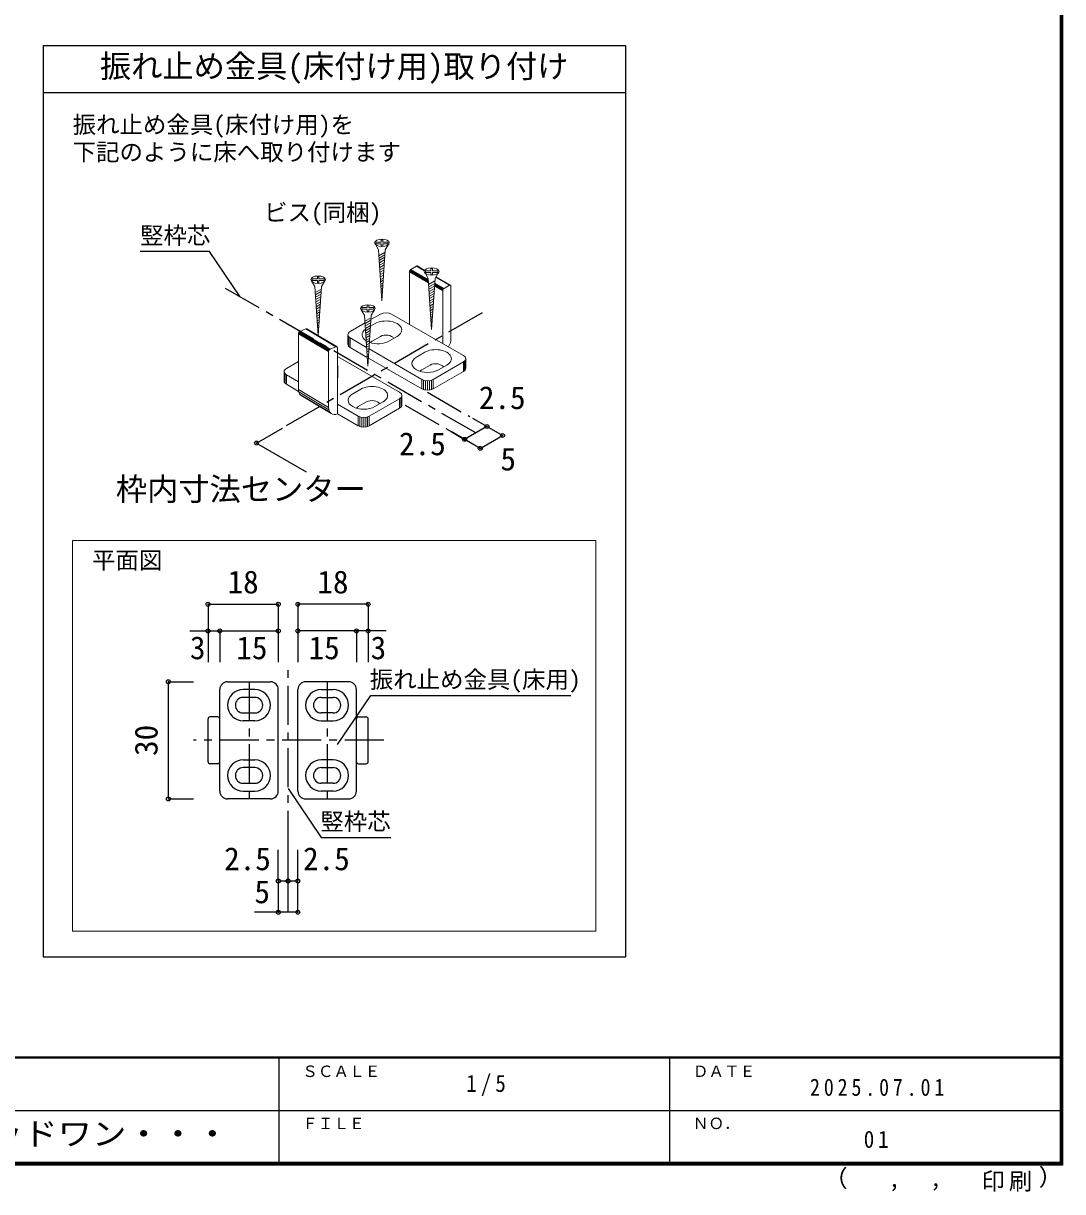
# Model space of a CAD drawing. Units: millimetres, scale not verified, with parts at other scales. Extents: x -973 to 977, y -718 to 696.
# Drawn here: x 312 to 977, y -718 to 30 of the extents above; entities that cross this region are included whole.
import ezdxf
from ezdxf.enums import TextEntityAlignment as Align

# ---------------------------------------------------------------- set-up
doc = ezdxf.new("R2010")
doc.units = ezdxf.units.MM
doc.header["$LTSCALE"] = 5
doc.header["$PDMODE"] = 32
doc.header["$PDSIZE"] = 2.5
doc.linetypes.add('CHAIN1', pattern=[8, 5, -1, 1, -1])
doc.layers.add('0-7_金物', color=7, linetype='Continuous', lineweight=18)
for name, color, linetype in [('0-A_文字', 7, 'Continuous'), ('0-B_寸法', 4, 'Continuous'), ('1-4_枠', 4, 'CHAIN1'), ('1-7_金物', 7, 'Continuous'), ('1-A_文字', 7, 'Continuous'), ('1-B_寸法', 7, 'Continuous'), ('F-1_枠', 6, 'Continuous'), ('F-A_文字', 7, 'Continuous')]:
    doc.layers.add(name, color=color, linetype=linetype)
doc.styles.add('ＭＳ ゴシック', font='')
doc.styles.get('ＭＳ ゴシック').set_extended_font_data('MS Gothic')

msp = doc.modelspace()

# ---------------------------------------------------------------- linework, layer by layer
at = {"layer": '0-7_金物'}
for p, q in [((537.019, -111.923), (538.843, -115.083)), ((537.124, -110.151), (537.124, -111.185)), ((537.124, -110.151), (540.487, -110.151)), ((537.124, -111.185), (540.487, -111.185)), ((540.487, -108.635), (541.521, -108.635)), ((540.487, -110.151), (540.487, -108.635)), ((540.487, -112.701), (540.487, -111.185)), ((541.521, -110.151), (541.521, -108.635)), ((541.521, -110.151), (544.884, -110.151)), ((541.521, -111.185), (544.884, -111.185)), ((541.521, -112.701), (541.521, -111.185)), ((544.99, -111.923), (543.165, -115.083)), ((544.884, -111.185), (544.884, -110.151)), ((541.004, -147.702), (538.843, -115.083)), ((543.061, -116.657), (539.096, -118.902)), ((542.953, -118.285), (539.196, -120.412)), ((540.487, -112.701), (541.521, -112.701)), ((541.004, -147.702), (543.165, -115.083)), ((542.845, -119.914), (539.297, -121.923)), ((542.737, -121.542), (539.397, -123.433)), ((542.63, -123.17), (539.497, -124.944)), ((542.522, -124.798), (539.597, -126.454)), ((542.414, -126.426), (539.697, -127.964)), ((563.101, -125.577), (559.566, -127.618)), ((568.224, -128.535), (563.101, -125.577)), ((568.316, -128.358), (563.33, -125.48)), ((568.384, -128.254), (563.543, -125.459)), ((568.409, -128.219), (563.726, -125.515)), ((572.307, -127.006), (573.341, -127.006)), ((572.307, -128.522), (572.307, -127.006)), ((573.341, -128.522), (573.341, -127.006)), ((496.314, -133.713), (499.677, -133.713)), ((496.314, -133.713), (496.314, -134.747)), ((499.677, -133.713), (499.677, -132.197)), ((499.677, -132.197), (500.71, -132.197)), ((500.71, -133.713), (500.71, -132.197)), ((500.71, -133.713), (504.073, -133.713)), ((504.073, -134.747), (504.073, -133.713)), ((542.306, -128.054), (539.797, -129.475)), ((542.198, -129.682), (539.897, -130.985)), ((542.09, -131.311), (539.997, -132.496)), ((541.982, -132.939), (540.097, -134.006)), ((541.875, -134.567), (540.197, -135.516)), ((558.682, -162.83), (558.682, -129.149)), ((570.843, -136.171), (558.682, -129.149)), ((570.823, -135.86), (558.712, -128.868)), ((570.799, -135.498), (558.8, -128.571)), ((570.773, -135.109), (558.941, -128.278)), ((570.747, -134.721), (559.124, -128.01)), ((570.723, -134.359), (559.337, -127.785)), ((570.703, -134.048), (559.566, -127.618)), ((568.839, -130.294), (570.663, -133.454)), ((568.944, -128.522), (568.944, -129.556)), ((568.944, -128.522), (572.307, -128.522)), ((568.944, -129.556), (572.307, -129.556)), ((572.824, -166.073), (570.663, -133.454)), ((572.307, -131.072), (572.307, -129.556)), ((572.307, -131.072), (573.341, -131.072)), ((572.824, -166.073), (574.985, -133.454)), ((573.341, -128.522), (576.704, -128.522)), ((573.341, -129.556), (576.704, -129.556)), ((573.341, -131.072), (573.341, -129.556)), ((576.809, -130.294), (574.985, -133.454)), ((584.315, -137.825), (575.425, -132.692)), ((584.543, -137.727), (575.524, -132.52)), ((584.757, -137.706), (575.587, -132.412)), ((584.94, -137.763), (575.608, -132.375)), ((576.704, -129.556), (576.704, -128.522)), ((496.208, -135.485), (498.033, -138.645)), ((496.314, -134.747), (499.677, -134.747)), ((500.106, -169.947), (498.033, -138.645)), ((502.25, -140.22), (498.286, -142.464)), ((502.142, -141.848), (498.386, -143.974)), ((499.677, -136.263), (499.677, -134.747)), ((499.677, -136.263), (500.71, -136.263)), ((500.274, -170.047), (502.354, -138.645)), ((504.179, -135.485), (502.354, -138.645)), ((541.767, -136.195), (540.297, -137.027)), ((541.659, -137.823), (540.397, -138.537)), ((541.551, -139.451), (540.497, -140.048)), ((541.443, -141.079), (540.597, -141.558)), ((574.881, -135.029), (570.916, -137.273)), ((574.773, -136.657), (571.016, -138.783)), ((574.665, -138.285), (571.116, -140.294)), ((574.557, -139.913), (571.216, -141.804)), ((574.449, -141.541), (571.316, -143.315)), ((579.895, -141.397), (574.659, -138.374)), ((579.925, -141.115), (574.678, -138.086)), ((580.014, -140.818), (574.7, -137.751)), ((580.154, -140.526), (574.724, -137.391)), ((580.337, -140.258), (574.748, -137.031)), ((580.55, -140.033), (574.77, -136.696)), ((580.779, -139.866), (574.789, -136.408)), ((579.895, -175.077), (579.895, -141.397)), ((584.315, -137.825), (580.779, -139.866)), ((585.199, -138.335), (585.199, -172.015)), ((502.034, -143.476), (498.486, -145.485)), ((501.927, -145.104), (498.586, -146.995)), ((501.819, -146.732), (498.686, -148.506)), ((501.711, -148.36), (498.786, -150.016)), ((541.335, -142.707), (540.697, -143.069)), ((541.227, -144.336), (540.797, -144.579)), ((574.341, -143.169), (571.417, -144.825)), ((574.234, -144.797), (571.517, -146.336)), ((574.126, -146.425), (571.617, -147.846)), ((574.018, -148.054), (571.717, -149.356)), ((501.603, -149.988), (498.886, -151.527)), ((501.495, -151.616), (498.986, -153.037)), ((501.387, -153.245), (499.086, -154.547)), ((501.279, -154.873), (499.186, -156.058)), ((501.172, -156.501), (499.286, -157.568)), ((528.028, -153.857), (529.852, -157.016)), ((528.133, -152.085), (531.496, -152.085)), ((528.133, -152.085), (528.133, -153.118)), ((528.133, -153.118), (531.496, -153.118)), ((531.496, -152.085), (531.496, -150.569)), ((531.496, -150.569), (532.53, -150.569)), ((531.496, -154.635), (531.496, -153.118)), ((531.496, -154.635), (532.53, -154.635)), ((532.53, -152.085), (532.53, -150.569)), ((532.53, -152.085), (535.893, -152.085)), ((533.994, -159.733), (540.12, -156.196)), ((535.998, -153.857), (534.174, -157.016)), ((535.893, -153.118), (535.893, -152.085)), ((593.153, -182.732), (547.192, -156.196)), ((573.91, -149.682), (571.817, -150.867)), ((573.802, -151.31), (571.917, -152.377)), ((573.694, -152.938), (572.017, -153.888)), ((573.586, -154.566), (572.117, -155.398)), ((573.479, -156.194), (572.217, -156.908)), ((501.064, -158.129), (499.386, -159.079)), ((500.956, -159.757), (499.486, -160.589)), ((500.848, -161.385), (499.586, -162.099)), ((500.74, -163.013), (499.686, -163.61)), ((520.675, -167.423), (530.178, -161.936)), ((532.013, -189.635), (529.852, -157.016)), ((534.07, -158.591), (530.105, -160.835)), ((533.962, -160.219), (530.205, -162.346)), ((533.854, -161.847), (530.305, -163.856)), ((533.746, -163.475), (530.406, -165.366)), ((532.013, -189.635), (534.174, -157.016)), ((536.585, -162.319), (533.713, -163.978)), ((573.371, -157.822), (572.317, -158.419)), ((573.263, -159.451), (572.417, -159.929)), ((573.155, -161.079), (572.517, -161.44)), ((573.047, -162.707), (572.617, -162.95)), ((506.823, -180.264), (487.539, -168.773)), ((487.539, -168.773), (487.539, -204.497)), ((506.855, -179.97), (487.572, -168.48)), ((506.951, -179.669), (487.667, -168.178)), ((507.103, -179.381), (487.819, -167.89)), ((507.301, -179.126), (488.018, -167.635)), ((507.532, -178.921), (488.249, -167.43)), ((488.496, -167.289), (492.327, -165.682)), ((507.78, -178.78), (488.496, -167.289)), ((511.61, -177.173), (492.327, -165.682)), ((511.858, -177.106), (492.575, -165.615)), ((512.089, -177.117), (492.805, -165.626)), ((512.287, -177.206), (493.004, -165.715)), ((500.632, -164.642), (499.786, -165.12)), ((500.524, -166.27), (499.887, -166.631)), ((500.416, -167.898), (499.987, -168.141)), ((519.211, -169.464), (519.211, -175.588)), ((519.381, -170.211), (519.381, -176.335)), ((519.88, -170.907), (519.88, -177.031)), ((520.675, -171.505), (520.675, -177.629)), ((531.215, -177.591), (520.675, -171.505)), ((533.638, -165.103), (530.506, -166.877)), ((533.531, -166.731), (530.606, -168.387)), ((533.423, -168.359), (530.706, -169.898)), ((533.315, -169.988), (530.806, -171.408)), ((533.207, -171.616), (530.906, -172.919)), ((540.12, -170.484), (534.817, -173.546)), ((550.727, -170.484), (545.424, -173.546)), ((507.78, -178.78), (511.61, -177.173)), ((512.568, -220.072), (512.568, -177.854)), ((531.637, -183.958), (520.675, -177.629)), ((533.099, -173.244), (531.006, -174.429)), ((532.991, -174.872), (531.106, -175.939)), ((532.883, -176.5), (531.206, -177.45)), ((532.776, -178.128), (531.306, -178.96)), ((566.637, -198.041), (532.752, -178.478)), ((479.864, -190.985), (487.539, -186.554)), ((506.823, -180.264), (506.823, -215.988)), ((552.343, -206.294), (512.568, -183.33)), ((532.668, -179.756), (531.406, -180.471)), ((532.56, -181.385), (531.506, -181.981)), ((532.452, -183.013), (531.606, -183.491)), ((532.344, -184.641), (531.706, -185.002)), ((532.236, -186.269), (531.806, -186.512)), ((566.637, -204.165), (532.362, -184.376)), ((563.101, -183.753), (568.405, -180.691)), ((593.153, -186.814), (573.708, -198.041)), ((593.153, -186.814), (593.153, -192.938)), ((593.948, -186.217), (593.948, -192.34)), ((594.448, -185.52), (594.448, -191.644)), ((594.618, -184.773), (594.618, -190.897)), ((478.4, -193.026), (478.4, -199.15)), ((478.57, -193.773), (478.57, -199.897)), ((512.845, -189.964), (512.845, -196.088)), ((571.94, -188.856), (566.637, -191.917)), ((593.153, -192.938), (573.708, -204.165)), ((577.244, -191.917), (582.547, -188.856)), ((479.07, -194.469), (479.07, -200.593)), ((487.539, -199.498), (479.864, -195.067)), ((479.864, -195.067), (479.864, -201.191)), ((487.643, -205.682), (479.864, -201.191)), ((566.637, -198.041), (566.637, -204.165)), ((567.672, -198.5), (567.672, -204.624)), ((568.878, -198.788), (568.878, -204.912)), ((570.172, -198.887), (570.172, -205.01)), ((571.467, -198.788), (571.467, -204.912)), ((572.672, -198.5), (572.672, -204.624)), ((573.708, -198.041), (573.708, -204.165)), ((506.823, -215.988), (487.539, -204.497)), ((507.018, -217.587), (487.735, -206.096)), ((507.592, -218.912), (488.309, -207.422)), ((508.505, -219.874), (489.222, -208.384)), ((522.291, -207.315), (527.594, -204.253)), ((553.637, -209.082), (553.637, -215.206)), ((553.807, -208.335), (553.807, -214.459)), ((525.826, -221.603), (512.568, -213.949)), ((531.129, -212.418), (525.826, -215.48)), ((552.343, -210.377), (532.897, -221.603)), ((552.343, -216.5), (532.897, -227.727)), ((536.433, -215.48), (541.736, -212.418)), ((552.343, -210.377), (552.343, -216.5)), ((553.137, -209.779), (553.137, -215.902)), ((525.826, -227.727), (512.568, -220.072)), ((525.826, -221.603), (525.826, -227.727)), ((526.862, -222.062), (526.862, -228.186)), ((528.068, -222.35), (528.068, -228.474)), ((529.362, -222.449), (529.362, -228.573)), ((530.656, -222.35), (530.656, -228.474)), ((531.862, -222.062), (531.862, -228.186)), ((532.897, -221.603), (532.897, -227.727)), ((343.017, -551.24), (343.017, -301.105)), ((677.876, -551.24), (343.017, -551.24))]:
    msp.add_line(p, q, dxfattribs=at)
for points in [[(500.71, -136.263), (500.71, -134.747), (504.073, -134.747)], [(532.53, -154.635), (532.53, -153.118), (535.893, -153.118)], [(343.017, -301.105), (677.876, -301.105), (677.876, -551.24)]]:
    msp.add_lwpolyline(points, dxfattribs=at)
for centre in [(541.004, -110.668), (572.824, -129.039), (500.193, -134.23), (532.013, -152.602)]:
    msp.add_ellipse(centre, major_axis=(4.71, 0), ratio=0.5, dxfattribs=at)
for centre, major_axis, ratio, start_param, end_param in [((563.101, -126.598), (0.625, 1.083), 0.57735, 6.2831853, 7.0685835), ((559.566, -128.639), (0.625, 1.083), 0.57735, 0.7853982, 2.3561945), ((580.779, -140.886), (0.625, 1.083), 0.57735, 0.7853982, 2.3561945), ((584.315, -138.845), (0.625, 1.083), 0.57735, 5.4977871, 7.0685835), ((543.656, -158.237), (-5, 0), 0.57735, 3.9269908, 5.4977871), ((543.656, -166.402), (10, 0), 0.57735, 5.4977871, 8.6393798), ((488.496, -168.372), (0.64, 1.074), 0.663414, 0.7318184, 2.3026147), ((492.327, -166.765), (0.64, 1.074), 0.663414, 6.2296055, 7.0150037), ((524.211, -169.464), (-5, 0), 0.57735, 5.4977871, 7.0685835), ((538.353, -169.464), (10, 0), 0.57735, 2.4831952, 3.8764508), ((543.656, -172.526), (5, 0), 0.57735, 0.2617994, 2.3561945), ((507.78, -179.862), (0.64, 1.074), 0.663414, 0.7318184, 2.3026147), ((511.61, -178.255), (0.64, 1.074), 0.663414, 5.4442074, 7.0150037), ((524.211, -175.588), (-5, 0), 0.57735, 6.2831853, 7.0685835), ((538.353, -169.464), (10, 0), 0.57735, 4.1506266, 5.4977871), ((538.353, -175.588), (5, 0), 0.57735, 2.3561945, 2.7802255), ((575.476, -184.773), (10, 0), 0.57735, 5.4977871, 8.6393798), ((579.895, -175.077), (3.75, 6.495), 0.57735, 4.712389, 5.4977871), ((570.172, -187.835), (10, 0), 0.57735, 2.3561945, 5.4977871), ((589.618, -184.773), (-5, 0), 0.57735, 2.3561945, 3.9269908), ((483.4, -193.026), (-5, 0), 0.57735, 5.4977871, 7.0685835), ((502.845, -189.964), (10, 0), 0.57735, 6.047146, 6.5192246), ((570.172, -193.959), (5, 0), 0.57735, 2.3561945, 2.7802255), ((575.476, -190.897), (5, 0), 0.57735, 0.2617994, 2.3561945), ((589.618, -190.897), (-5, 0), 0.57735, 2.3561945, 3.1415927), ((483.4, -199.15), (-5, 0), 0.57735, 6.2831853, 7.0685835), ((502.845, -196.088), (10, 0), 0.57735, 6.047146, 6.5192246), ((570.172, -196), (-5, 0), 0.57735, 0.7853982, 2.3561945), ((493.284, -202.087), (3.839, 6.443), 0.663414, 2.3026147, 3.0880129), ((529.362, -211.397), (10, 0), 0.57735, 2.3561945, 5.4977871), ((534.665, -208.335), (10, 0), 0.57735, 5.4977871, 8.6393798), ((548.807, -208.335), (-5, 0), 0.57735, 2.3561945, 3.9269908), ((570.172, -202.124), (-5, 0), 0.57735, 0.7853982, 2.3561945), ((512.568, -213.577), (3.839, 6.443), 0.663414, 2.3026147, 3.873411), ((529.362, -217.521), (5, 0), 0.57735, 2.3561945, 2.7802255), ((534.665, -214.459), (5, 0), 0.57735, 0.2617994, 2.3561945), ((548.807, -214.459), (-5, 0), 0.57735, 2.3561945, 3.1415927), ((529.362, -219.562), (-5, 0), 0.57735, 0.7853982, 2.3561945), ((529.362, -225.686), (-5, 0), 0.57735, 0.7853982, 2.3561945)]:
    msp.add_ellipse(centre, major_axis=major_axis, ratio=ratio, start_param=start_param, end_param=end_param, dxfattribs=at)
at = {"layer": '0-A_文字', "color": 3}
for p, q in [((324.153, 15.667), (696.865, 15.667)), ((324.153, 15.667), (324.153, -567.5)), ((696.865, 15.667), (696.865, -567.5)), ((324.153, -14.333), (696.865, -14.333)), ((324.153, -567.5), (696.865, -567.5))]:
    msp.add_line(p, q, dxfattribs=at)
at = {"layer": '0-A_文字', "color": 4}
for p, q in [((430.635, -116.17), (386.231, -116.17)), ((450.319, -145.262), (430.635, -116.17)), ((512.604, -431.748), (533.828, -400.381)), ((533.828, -400.381), (661.816, -400.381)), ((480.989, -459.853), (502.213, -491.221)), ((502.213, -491.221), (546.618, -491.221))]:
    msp.add_line(p, q, dxfattribs=at)
at = {"layer": '0-B_寸法', "linetype": 'CHAIN1'}
for p, q in [((601.063, -232.293), (438.91, -138.675)), ((605.255, -155.333), (479.504, -227.935)), ((570.172, -206.206), (597.279, -221.856)), ((555.878, -214.459), (585.275, -231.431))]:
    msp.add_line(p, q, dxfattribs=at)
at = {"layer": '0-B_寸法'}
for p, q in [((608.21, -228.167), (599.239, -222.988)), ((618.21, -233.941), (599.569, -223.178)), ((460.72, -238.78), (477.364, -229.17)), ((585.275, -231.431), (593.916, -236.42)), ((603.916, -242.193), (585.275, -231.431)), ((608.21, -228.167), (593.916, -236.42)), ((460.72, -238.78), (492.6, -257.185)), ((603.916, -242.193), (618.21, -233.941))]:
    msp.add_line(p, q, dxfattribs=at)
at = {"layer": '0-B_寸法', "color": 7}
for p in [(608.21, -228.167), (460.72, -238.78), (593.916, -236.42), (618.21, -233.941), (603.916, -242.193)]:
    msp.add_point(p, dxfattribs=at)
at = {"layer": '1-4_枠'}
for p, q in [((480.947, -539.037), (480.947, -381.505)), ((455.947, -391.505), (455.947, -466.505)), ((505.947, -391.505), (505.947, -466.505)), ((542.197, -429.005), (420.493, -429.005))]:
    msp.add_line(p, q, dxfattribs=at)
at = {"layer": '1-7_金物'}
for p, q in [((442.197, -391.505), (469.697, -391.505)), ((519.697, -391.505), (492.197, -391.505)), ((437.197, -461.505), (437.197, -396.505)), ((459.697, -396.505), (452.197, -396.505)), ((459.697, -401.505), (452.197, -401.505)), ((474.697, -461.505), (474.697, -396.505)), ((487.197, -461.505), (487.197, -396.505)), ((502.197, -396.505), (509.697, -396.505)), ((502.197, -401.505), (509.697, -401.505)), ((524.697, -461.505), (524.697, -396.505)), ((429.697, -442.755), (429.697, -415.255)), ((435.947, -414.005), (430.947, -414.005)), ((452.197, -411.505), (459.697, -411.505)), ((459.697, -416.505), (452.197, -416.505)), ((509.697, -411.505), (502.197, -411.505)), ((502.197, -416.505), (509.697, -416.505)), ((525.947, -414.005), (530.947, -414.005)), ((532.197, -442.755), (532.197, -415.255)), ((435.947, -444.005), (430.947, -444.005)), ((452.197, -441.505), (459.697, -441.505)), ((459.697, -446.505), (452.197, -446.505)), ((509.697, -441.505), (502.197, -441.505)), ((502.197, -446.505), (509.697, -446.505)), ((525.947, -444.005), (530.947, -444.005)), ((452.197, -456.505), (459.697, -456.505)), ((452.197, -461.505), (459.697, -461.505)), ((509.697, -456.505), (502.197, -456.505)), ((509.697, -461.505), (502.197, -461.505)), ((469.697, -466.505), (442.197, -466.505)), ((492.197, -466.505), (519.697, -466.505))]:
    msp.add_line(p, q, dxfattribs=at)
for centre, radius, start, end in [((442.197, -396.505), 5, 90, 180), ((469.697, -396.505), 5, 0, 90), ((492.197, -396.505), 5, 90, 180), ((519.697, -396.505), 5, 0, 90), ((452.197, -406.505), 10, 90, 270), ((452.197, -406.505), 5, 90, 270), ((459.697, -406.505), 10, 270, 90), ((459.697, -406.505), 5, 270, 90), ((502.197, -406.505), 10, 90, 270), ((502.197, -406.505), 5, 90, 270), ((509.697, -406.505), 10, 270, 90), ((509.697, -406.505), 5, 270, 90), ((430.947, -415.255), 1.25, 90, 180), ((435.947, -415.255), 1.25, 0, 90), ((525.947, -415.255), 1.25, 90, 180), ((530.947, -415.255), 1.25, 0, 90), ((430.947, -442.755), 1.25, 180, 270), ((435.947, -442.755), 1.25, 270, 0), ((452.197, -451.505), 10, 90, 270), ((452.197, -451.505), 5, 90, 270), ((459.697, -451.505), 10, 270, 90), ((459.697, -451.505), 5, 270, 90), ((502.197, -451.505), 10, 90, 270), ((502.197, -451.505), 5, 90, 270), ((509.697, -451.505), 10, 270, 90), ((509.697, -451.505), 5, 270, 90), ((525.947, -442.755), 1.25, 180, 270), ((530.947, -442.755), 1.25, 270, 0), ((442.197, -461.505), 5, 180, 270), ((469.697, -461.505), 5, 270, 0), ((492.197, -461.505), 5, 180, 270), ((519.697, -461.505), 5, 270, 0)]:
    msp.add_arc(centre, radius, start, end, dxfattribs=at)
at = {"layer": '1-B_寸法', "color": 4}
for p, q in [((429.697, -341.897), (474.697, -341.897)), ((429.697, -341.897), (429.697, -359.005)), ((474.697, -341.897), (474.697, -359.005)), ((487.197, -341.897), (487.197, -359.005)), ((532.197, -341.897), (487.197, -341.897)), ((532.197, -341.897), (532.197, -359.005)), ((418.132, -359.005), (437.197, -359.005)), ((429.697, -359.005), (429.697, -379.005)), ((437.197, -359.005), (437.197, -379.005)), ((437.197, -359.005), (474.697, -359.005)), ((474.697, -359.005), (474.697, -379.005)), ((524.697, -359.005), (487.197, -359.005)), ((487.197, -359.005), (487.197, -379.005)), ((524.697, -359.005), (524.697, -379.005)), ((543.762, -359.005), (524.697, -359.005)), ((532.197, -359.005), (532.197, -379.005)), ((404.314, -391.505), (420.493, -391.505)), ((404.314, -466.505), (404.314, -391.505)), ((404.314, -466.505), (420.493, -466.505)), ((474.697, -519.021), (474.697, -499.021)), ((480.947, -519.021), (480.947, -499.021)), ((487.197, -519.021), (487.197, -499.021)), ((474.697, -519.021), (474.697, -539.037)), ((474.697, -519.021), (480.947, -519.021)), ((480.947, -519.021), (487.197, -519.021)), ((487.197, -539.037), (487.197, -519.021)), ((487.197, -539.037), (459.398, -539.037))]:
    msp.add_line(p, q, dxfattribs=at)
at = {"layer": '1-B_寸法'}
for p in [(429.697, -341.897), (474.697, -341.897), (487.197, -341.897), (532.197, -341.897), (429.697, -359.005), (437.197, -359.005), (474.697, -359.005), (487.197, -359.005), (524.697, -359.005), (532.197, -359.005), (404.314, -391.505), (404.314, -466.505), (474.697, -519.021), (480.947, -519.021), (487.197, -519.021), (474.697, -539.037), (487.197, -539.037)]:
    msp.add_point(p, dxfattribs=at)
at = {"layer": 'F-1_枠'}
for p, q in [((974.986, 695.833), (974.986, -700.833)), ((975.82, 695.833), (975.82, -700.833)), ((976.653, 695.833), (976.653, -700.833)), ((976.653, -631.667), (-973.347, -631.667)), ((976.653, -632.5), (-973.347, -632.5)), ((474.986, -632.5), (474.986, -699.167)), ((724.986, -632.5), (724.986, -699.167)), ((1.653, -665.833), (974.986, -665.834)), ((976.653, -699.167), (-973.347, -699.167)), ((976.653, -700), (-973.347, -700)), ((976.653, -700.833), (-973.347, -700.833))]:
    msp.add_line(p, q, dxfattribs=at)

# ---------------------------------------------------------------- texts
at = {"layer": '0-A_文字', "style": 'ＭＳ ゴシック'}
for s, height, p in [('振れ止め金具(床付け用)取り付け', 14.66, (360.509, -9.333)), ('振れ止め金具(床付け用)を', 11, (343.062, -43.792)), ('下記のように床へ取り付けます', 11, (343.062, -61.329)), ('平面図', 11, (355.459, -322.582))]:
    msp.add_text(s, height=height, dxfattribs=at).set_placement(p, align=Align.BOTTOM_LEFT)
at = {"layer": '0-B_寸法', "color": 7, "style": 'ＭＳ ゴシック'}
for s, height, p in [('ビス(同梱)', 11, (465.576, -100.005)), ('2.5', 14.66, (603.045, -221.444)), ('2.5', 14.66, (551.982, -250.976)), ('5', 14.66, (616.851, -260.706)), ('枠内寸法センター', 14.66, (370.71, -279.949))]:
    msp.add_text(s, height=height, dxfattribs=at).set_placement(p, align=Align.BOTTOM_LEFT)
at = {"layer": '1-A_文字', "style": 'ＭＳ ゴシック'}
for s, p in [('竪枠芯', (386.231, -114.671)), ('振れ止め金具(床用)', (533.233, -398.882)), ('竪枠芯', (501.618, -489.722))]:
    msp.add_text(s, height=11, dxfattribs=at).set_placement(p, align=Align.BOTTOM_LEFT)
at = {"layer": '1-B_寸法', "style": 'ＭＳ ゴシック'}
for s, p in [('18', (442.197, -339.397)), ('18', (499.697, -339.397)), ('3', (418.132, -381.505)), ('15', (447.822, -381.505)), ('15', (494.072, -381.505)), ('3', (533.762, -381.505)), ('2.5', (440.01, -516.521)), ('2.5', (490.538, -516.521)), ('5', (459.398, -537.649))]:
    msp.add_text(s, height=14.66, dxfattribs=at).set_placement(p, align=Align.BOTTOM_LEFT)
msp.add_text('30', height=14.66, rotation=90, dxfattribs=at).set_placement((401.814, -439.005), align=Align.BOTTOM_LEFT)
at = {"layer": 'F-A_文字', "style": 'ＭＳ ゴシック'}
for s, height, p in [('ＳＣＡＬＥ', 7.331, (489.986, -646.667)), ('ＤＡＴＥ', 7.331, (739.986, -646.667)), ('ＦＩＬＥ', 7.331, (489.986, -680)), ('ＮＯ．', 7.331, (739.986, -680.001)), ('（', 11, (823.992, -718.052)), ('）', 11, (961.387, -717.355)), (',', 11, (865.199, -718.052)), (',', 11, (891.686, -717.588))]:
    msp.add_text(s, height=height, dxfattribs=at).set_placement(p, align=Align.BOTTOM_LEFT)
at = {"layer": 'F-A_文字', "style": 'ＭＳ ゴシック', "width": 1.1}
msp.add_text('ウッドワン・・・', height=14.66, dxfattribs=at).set_placement((267.486, -692.5), align=Align.BOTTOM_LEFT)
at = {"layer": 'F-A_文字', "char_height": 11, "attachment_point": 7, "style": 'ＭＳ ゴシック'}
for s, insert in [('\\T1.38;\\W0.9;1/5', (594.986, -656.667)), ('\\T1.39;\\W0.85;2025.07.01', (814.986, -656.667)), ('\\T1.36;\\W0.9;01', (849.361, -690.001)), ('\\T1.17;印刷', (924.678, -717.82))]:
    msp.add_mtext(s, dxfattribs=dict(at, insert=insert))

doc.saveas('drawing.dxf')
